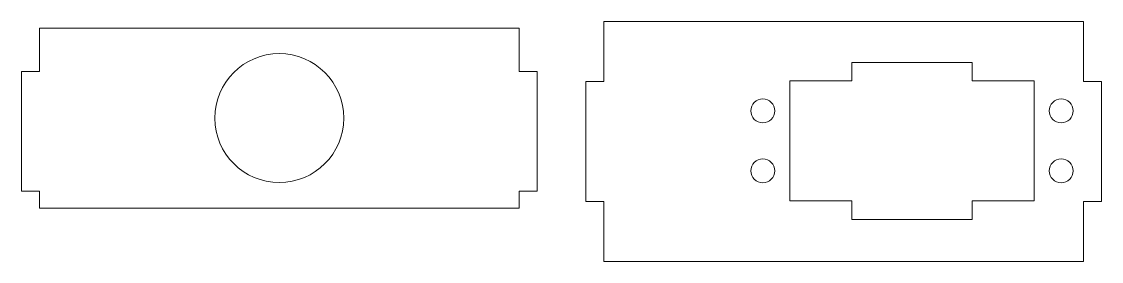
# Model space of a CAD drawing. Header units: millimetres. Extents: x 0 to 195, y 0 to 291.
# Drawn here: x 14.4 to 194.6, y 250.7 to 290.7 of the extents above; entities outside this region: 2.
import ezdxf

# ---------------------------------------------------------------- set-up
doc = ezdxf.new("R2010")
doc.units = ezdxf.units.MM
doc.styles.add('SLDTEXTSTYLE0', font='TXT', dxfattribs={"width": 0.7})

msp = doc.modelspace()

# ---------------------------------------------------------------- linework, layer by layer
at = {"color": 7, "linetype": 'Continuous', "lineweight": 15}
for p, q in [((111.55, 290.68), (111.55, 280.68)), ((191.55, 290.68), (111.55, 290.68)), ((191.55, 280.68), (191.55, 290.68)), ((17.38, 289.58), (97.38, 289.58)), ((17.38, 282.38), (17.38, 289.58)), ((97.38, 289.58), (97.38, 282.38)), ((152.9, 283.88), (173, 283.88)), ((152.9, 280.78), (152.9, 283.88)), ((173, 283.88), (173, 280.78)), ((14.38, 262.38), (14.38, 282.38)), ((14.38, 282.38), (17.38, 282.38)), ((97.38, 282.38), (100.38, 282.38)), ((100.38, 282.38), (100.38, 262.38)), ((111.55, 280.68), (108.55, 280.68)), ((108.55, 280.68), (108.55, 260.68)), ((142.55, 280.78), (152.9, 280.78)), ((142.55, 260.78), (142.55, 280.78)), ((173, 280.78), (183.35, 280.78)), ((183.35, 280.78), (183.35, 260.78)), ((194.55, 280.68), (191.55, 280.68)), ((194.55, 260.68), (194.55, 280.68)), ((17.38, 262.38), (14.38, 262.38)), ((17.38, 259.58), (17.38, 262.38)), ((100.38, 262.38), (97.38, 262.38)), ((97.38, 262.38), (97.38, 259.58)), ((97.38, 259.58), (17.38, 259.58)), ((108.55, 260.68), (111.55, 260.68)), ((111.55, 260.68), (111.55, 250.68)), ((152.9, 260.78), (142.55, 260.78)), ((152.9, 257.68), (152.9, 260.78)), ((173, 260.78), (173, 257.68)), ((183.35, 260.78), (173, 260.78)), ((191.55, 260.68), (194.55, 260.68)), ((191.55, 250.68), (191.55, 260.68)), ((173, 257.68), (152.9, 257.68)), ((111.55, 250.68), (191.55, 250.68))]:
    msp.add_line(p, q, dxfattribs=at)
for centre, radius in [((57.38, 274.58), 10.75), ((138.05, 275.78), 2), ((187.85, 275.78), 2), ((138.05, 265.78), 2), ((187.85, 265.78), 2)]:
    msp.add_circle(centre, radius, dxfattribs=at)

# ---------------------------------------------------------------- texts
at = {"color": 7, "linetype": 'Continuous', "char_height": 3.633, "attachment_point": 1, "style": 'SLDTEXTSTYLE0'}
for s, insert in [('Edition étudiante de SolidWorks.', (0, 10.13)), ('A usage universitaire uniquement.', (0, 4.68))]:
    msp.add_mtext(s, dxfattribs=dict(at, insert=insert))

doc.saveas('drawing.dxf')
